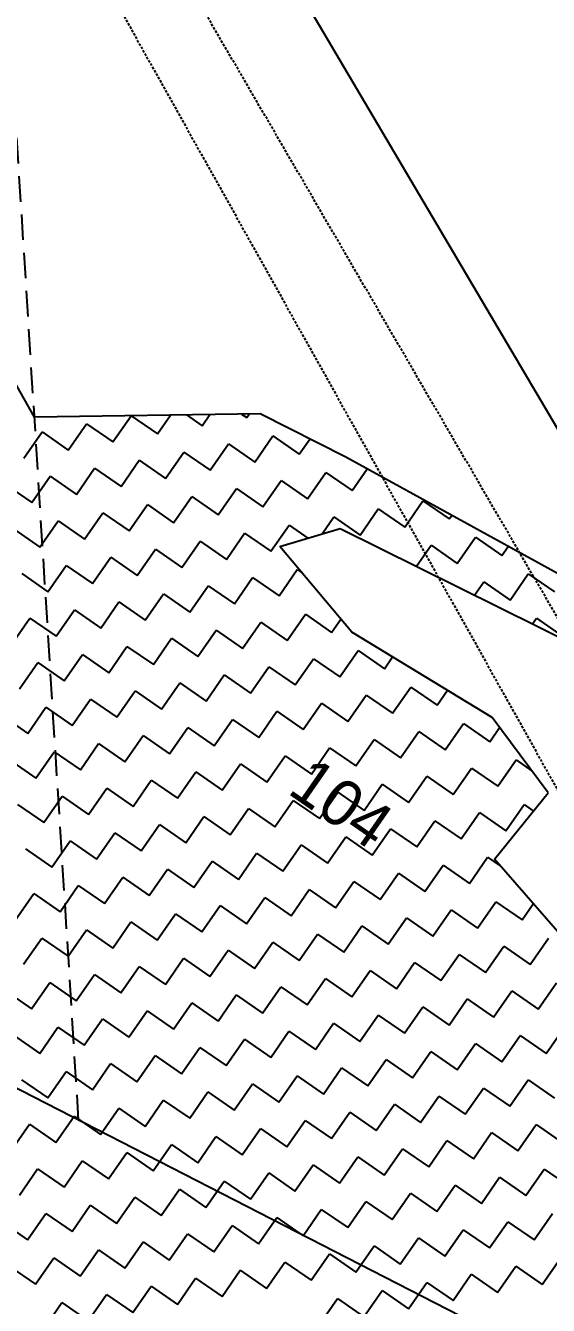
# Model space of a CAD drawing. Header units: metres. Extents: x 282167 to 284586, y 2020907 to 2023042.
# Drawn here: x 284054.4 to 284156.5, y 2021759.7 to 2022010 of the extents above; entities that cross this region are included whole.
import ezdxf
from ezdxf.enums import TextEntityAlignment as Align

# ---------------------------------------------------------------- set-up
doc = ezdxf.new("R2010")
doc.units = ezdxf.units.M
doc.header["$MEASUREMENT"] = 0
doc.linetypes.add('DASHED', pattern=[0.75, 0.5, -0.25])
for name, color, linetype in [('LINE_CARTTRACK', 2, 'DASHED'), ('POLY_HATCH', 12, 'Continuous'), ('POLY_PARCEL', 6, 'Continuous'), ('POLY_SUBPARCEL', 6, 'DASHED'), ('TEXT_PARCEL', 7, 'Continuous')]:
    doc.layers.add(name, color=color, linetype=linetype)
doc.styles.add('TEXT_MAP', font='', dxfattribs={"height": 2.5})
doc.styles.get('TEXT_MAP').set_extended_font_data('Kruti Dev 050')

msp = doc.modelspace()

# ---------------------------------------------------------------- linework, layer by layer
at = {"layer": 'LINE_CARTTRACK', "ltscale": 10}
msp.add_line((284064.73, 2021795.93), (284049.98, 2022030.76), dxfattribs=at)
at = {"layer": 'POLY_HATCH'}
for p, q in [((284056.13, 2021933.46), (284024.7, 2021988.75)), ((284100.21, 2021934.08), (284056.13, 2021933.46)), ((284116.94, 2021925.6), (284100.21, 2021934.08)), ((284188.05, 2021886.46), (284116.94, 2021925.6)), ((284104.04, 2021908.16), (284115.83, 2021911.68)), ((284115.83, 2021911.68), (284191.23, 2021874.24)), ((284118.14, 2021891.38), (284104.04, 2021908.16)), ((284145.57, 2021874.71), (284118.14, 2021891.38)), ((284156.51, 2021859.95), (284145.57, 2021874.71)), ((284145.98, 2021846.99), (284156.51, 2021859.95)), ((284169.84, 2021819.55), (284145.98, 2021846.99))]:
    msp.add_line(p, q, dxfattribs=at)
at = {"layer": 'POLY_HATCH', "linetype": 'Continuous'}
for p, q in [((284062.71, 2021927.01), (284066.28, 2021932.16)), ((284066.28, 2021932.16), (284071.43, 2021928.6)), ((284071.43, 2021928.6), (284074.98, 2021933.72)), ((284075.02, 2021933.72), (284080.14, 2021930.18)), ((284080.14, 2021930.18), (284082.67, 2021933.83)), ((284085.8, 2021933.87), (284088.85, 2021931.76)), ((284088.85, 2021931.76), (284090.37, 2021933.94)), ((284096.58, 2021934.02), (284097.57, 2021933.34)), ((284097.57, 2021933.34), (284098.06, 2021934.05)), ((284054, 2021925.43), (284057.57, 2021930.58)), ((284057.57, 2021930.58), (284062.71, 2021927.01)), ((284099.15, 2021924.62), (284102.71, 2021929.77)), ((284102.71, 2021929.77), (284107.86, 2021926.21)), ((284090.44, 2021923.04), (284094, 2021928.19)), ((284094, 2021928.19), (284099.15, 2021924.62)), ((284107.86, 2021926.21), (284109.91, 2021929.16)), ((284073.01, 2021919.88), (284076.57, 2021925.03)), ((284076.57, 2021925.03), (284081.72, 2021921.46)), ((284081.72, 2021921.46), (284085.29, 2021926.61)), ((284085.29, 2021926.61), (284090.44, 2021923.04)), ((284064.3, 2021918.3), (284067.86, 2021923.45)), ((284067.86, 2021923.45), (284073.01, 2021919.88)), ((284109.44, 2021917.49), (284113.01, 2021922.64)), ((284113.01, 2021922.64), (284118.16, 2021919.07)), ((284118.16, 2021919.07), (284121.09, 2021923.31)), ((284050.43, 2021920.29), (284055.58, 2021916.72)), ((284055.58, 2021916.72), (284059.15, 2021921.87)), ((284059.15, 2021921.87), (284064.3, 2021918.3)), ((284100.73, 2021915.91), (284104.3, 2021921.06)), ((284104.3, 2021921.06), (284109.44, 2021917.49)), ((284083.3, 2021912.75), (284086.87, 2021917.9)), ((284086.87, 2021917.9), (284092.02, 2021914.33)), ((284092.02, 2021914.33), (284095.58, 2021919.48)), ((284095.58, 2021919.48), (284100.73, 2021915.91)), ((284128.45, 2021911.94), (284132.02, 2021917.09)), ((284132.02, 2021917.09), (284137.16, 2021913.52)), ((284065.88, 2021909.59), (284069.44, 2021914.74)), ((284069.44, 2021914.74), (284074.59, 2021911.17)), ((284074.59, 2021911.17), (284078.16, 2021916.32)), ((284078.16, 2021916.32), (284083.3, 2021912.75)), ((284119.74, 2021910.36), (284123.3, 2021915.51)), ((284123.3, 2021915.51), (284128.45, 2021911.94)), ((284057.16, 2021908.01), (284060.73, 2021913.15)), ((284060.73, 2021913.15), (284065.88, 2021909.59)), ((284102.31, 2021907.2), (284105.88, 2021912.34)), ((284105.88, 2021912.34), (284109.54, 2021909.8)), ((284112.3, 2021910.63), (284114.59, 2021913.93)), ((284114.59, 2021913.93), (284119.74, 2021910.36)), ((284137.16, 2021913.52), (284137.64, 2021914.21)), ((284052.02, 2021911.57), (284057.16, 2021908.01)), ((284093.6, 2021905.62), (284097.16, 2021910.76)), ((284097.16, 2021910.76), (284102.31, 2021907.2)), ((284138.74, 2021904.81), (284142.31, 2021909.95)), ((284142.31, 2021909.95), (284147.46, 2021906.39)), ((284076.17, 2021902.46), (284079.74, 2021907.6)), ((284079.74, 2021907.6), (284084.88, 2021904.04)), ((284084.88, 2021904.04), (284088.45, 2021909.18)), ((284088.45, 2021909.18), (284093.6, 2021905.62)), ((284130.75, 2021904.27), (284133.6, 2021908.37)), ((284133.6, 2021908.37), (284138.74, 2021904.81)), ((284147.46, 2021906.39), (284148.67, 2021908.14)), ((284067.46, 2021900.87), (284071.02, 2021906.02)), ((284071.02, 2021906.02), (284076.17, 2021902.46)), ((284053.6, 2021902.86), (284058.74, 2021899.29)), ((284058.74, 2021899.29), (284062.31, 2021904.44)), ((284062.31, 2021904.44), (284067.46, 2021900.87)), ((284095.18, 2021896.9), (284098.74, 2021902.05)), ((284098.74, 2021902.05), (284103.89, 2021898.48)), ((284103.89, 2021898.48), (284107.46, 2021903.63)), ((284107.46, 2021903.63), (284108.39, 2021902.98)), ((284149.04, 2021897.67), (284152.6, 2021902.82)), ((284152.6, 2021902.82), (284157.75, 2021899.26)), ((284086.46, 2021895.32), (284090.03, 2021900.47)), ((284090.03, 2021900.47), (284095.18, 2021896.9)), ((284142.09, 2021898.64), (284143.89, 2021901.24)), ((284143.89, 2021901.24), (284149.04, 2021897.67)), ((284069.04, 2021892.16), (284072.6, 2021897.31)), ((284072.6, 2021897.31), (284077.75, 2021893.74)), ((284077.75, 2021893.74), (284081.32, 2021898.89)), ((284081.32, 2021898.89), (284086.46, 2021895.32)), ((284060.32, 2021890.58), (284063.89, 2021895.73)), ((284063.89, 2021895.73), (284069.04, 2021892.16)), ((284105.47, 2021889.77), (284109.04, 2021894.92)), ((284109.04, 2021894.92), (284114.18, 2021891.35)), ((284051.61, 2021889), (284055.18, 2021894.15)), ((284055.18, 2021894.15), (284060.32, 2021890.58)), ((284096.76, 2021888.19), (284100.32, 2021893.34)), ((284100.32, 2021893.34), (284105.47, 2021889.77)), ((284114.18, 2021891.35), (284115.98, 2021893.95)), ((284153.43, 2021893.01), (284154.19, 2021894.11)), ((284154.19, 2021894.11), (284159.33, 2021890.54)), ((284079.33, 2021885.03), (284082.9, 2021890.18)), ((284082.9, 2021890.18), (284088.04, 2021886.61)), ((284088.04, 2021886.61), (284091.61, 2021891.76)), ((284091.61, 2021891.76), (284096.76, 2021888.19)), ((284061.9, 2021881.87), (284065.47, 2021887.01)), ((284065.47, 2021887.01), (284070.62, 2021883.45)), ((284070.62, 2021883.45), (284074.18, 2021888.6)), ((284074.18, 2021888.6), (284079.33, 2021885.03)), ((284115.77, 2021882.64), (284119.33, 2021887.79)), ((284119.33, 2021887.79), (284124.48, 2021884.22)), ((284053.19, 2021880.29), (284056.76, 2021885.43)), ((284056.76, 2021885.43), (284061.9, 2021881.87)), ((284098.34, 2021879.48), (284101.91, 2021884.62)), ((284101.91, 2021884.62), (284107.05, 2021881.06)), ((284107.05, 2021881.06), (284110.62, 2021886.2)), ((284110.62, 2021886.2), (284115.77, 2021882.64)), ((284124.48, 2021884.22), (284126.09, 2021886.55)), ((284089.63, 2021877.9), (284093.19, 2021883.04)), ((284093.19, 2021883.04), (284098.34, 2021879.48)), ((284072.2, 2021874.73), (284075.77, 2021879.88)), ((284075.77, 2021879.88), (284080.91, 2021876.32)), ((284080.91, 2021876.32), (284084.48, 2021881.46)), ((284084.48, 2021881.46), (284089.63, 2021877.9)), ((284126.06, 2021875.51), (284129.63, 2021880.65)), ((284129.63, 2021880.65), (284134.77, 2021877.09)), ((284134.77, 2021877.09), (284136.82, 2021880.03)), ((284063.49, 2021873.15), (284067.05, 2021878.3)), ((284067.05, 2021878.3), (284072.2, 2021874.73)), ((284108.63, 2021872.34), (284112.2, 2021877.49)), ((284112.2, 2021877.49), (284117.35, 2021873.93)), ((284117.35, 2021873.93), (284120.91, 2021879.07)), ((284120.91, 2021879.07), (284126.06, 2021875.51)), ((284049.63, 2021875.14), (284054.77, 2021871.57)), ((284054.77, 2021871.57), (284058.34, 2021876.72)), ((284058.34, 2021876.72), (284063.49, 2021873.15)), ((284099.92, 2021870.76), (284103.49, 2021875.91)), ((284103.49, 2021875.91), (284108.63, 2021872.34)), ((284082.49, 2021867.6), (284086.06, 2021872.75)), ((284086.06, 2021872.75), (284091.21, 2021869.18)), ((284091.21, 2021869.18), (284094.77, 2021874.33)), ((284094.77, 2021874.33), (284099.92, 2021870.76)), ((284136.35, 2021868.37), (284139.92, 2021873.52)), ((284139.92, 2021873.52), (284145.07, 2021869.95)), ((284145.07, 2021869.95), (284147.01, 2021872.76)), ((284065.07, 2021864.44), (284068.63, 2021869.59)), ((284068.63, 2021869.59), (284073.78, 2021866.02)), ((284073.78, 2021866.02), (284077.35, 2021871.17)), ((284077.35, 2021871.17), (284082.49, 2021867.6)), ((284118.93, 2021865.21), (284122.49, 2021870.36)), ((284122.49, 2021870.36), (284127.64, 2021866.79)), ((284127.64, 2021866.79), (284131.21, 2021871.94)), ((284131.21, 2021871.94), (284136.35, 2021868.37)), ((284056.35, 2021862.86), (284059.92, 2021868.01)), ((284059.92, 2021868.01), (284065.07, 2021864.44)), ((284101.5, 2021862.05), (284105.07, 2021867.2)), ((284105.07, 2021867.2), (284110.21, 2021863.63)), ((284110.21, 2021863.63), (284113.78, 2021868.78)), ((284113.78, 2021868.78), (284118.93, 2021865.21)), ((284051.21, 2021866.43), (284056.35, 2021862.86)), ((284092.79, 2021860.47), (284096.35, 2021865.62)), ((284096.35, 2021865.62), (284101.5, 2021862.05)), ((284137.93, 2021859.66), (284141.5, 2021864.81)), ((284141.5, 2021864.81), (284146.65, 2021861.24)), ((284146.65, 2021861.24), (284150.21, 2021866.39)), ((284150.21, 2021866.39), (284153.35, 2021864.22)), ((284075.36, 2021857.31), (284078.93, 2021862.45)), ((284078.93, 2021862.45), (284084.07, 2021858.89)), ((284084.07, 2021858.89), (284087.64, 2021864.04)), ((284087.64, 2021864.04), (284092.79, 2021860.47)), ((284129.22, 2021858.08), (284132.79, 2021863.23)), ((284132.79, 2021863.23), (284137.93, 2021859.66)), ((284066.65, 2021855.73), (284070.21, 2021860.87)), ((284070.21, 2021860.87), (284075.36, 2021857.31)), ((284111.79, 2021854.92), (284115.36, 2021860.06)), ((284115.36, 2021860.06), (284120.51, 2021856.5)), ((284120.51, 2021856.5), (284124.07, 2021861.65)), ((284124.07, 2021861.65), (284129.22, 2021858.08)), ((284052.79, 2021857.71), (284057.93, 2021854.15)), ((284057.93, 2021854.15), (284061.5, 2021859.29)), ((284061.5, 2021859.29), (284066.65, 2021855.73)), ((284103.08, 2021853.34), (284106.65, 2021858.48)), ((284106.65, 2021858.48), (284111.79, 2021854.92)), ((284148.23, 2021852.53), (284151.8, 2021857.67)), ((284151.8, 2021857.67), (284153.63, 2021856.4)), ((284085.65, 2021850.18), (284089.22, 2021855.32)), ((284089.22, 2021855.32), (284094.37, 2021851.76)), ((284094.37, 2021851.76), (284097.93, 2021856.9)), ((284097.93, 2021856.9), (284103.08, 2021853.34)), ((284130.8, 2021849.37), (284134.37, 2021854.51)), ((284134.37, 2021854.51), (284139.52, 2021850.95)), ((284139.52, 2021850.95), (284143.08, 2021856.09)), ((284143.08, 2021856.09), (284148.23, 2021852.53)), ((284068.23, 2021847.01), (284071.79, 2021852.16)), ((284071.79, 2021852.16), (284076.94, 2021848.59)), ((284076.94, 2021848.59), (284080.51, 2021853.74)), ((284080.51, 2021853.74), (284085.65, 2021850.18)), ((284122.09, 2021847.78), (284125.66, 2021852.93)), ((284125.66, 2021852.93), (284130.8, 2021849.37)), ((284059.51, 2021845.43), (284063.08, 2021850.58)), ((284063.08, 2021850.58), (284068.23, 2021847.01)), ((284104.66, 2021844.62), (284108.23, 2021849.77)), ((284108.23, 2021849.77), (284113.38, 2021846.2)), ((284113.38, 2021846.2), (284116.94, 2021851.35)), ((284116.94, 2021851.35), (284122.09, 2021847.78)), ((284054.37, 2021849), (284059.51, 2021845.43)), ((284095.95, 2021843.04), (284099.51, 2021848.19)), ((284099.51, 2021848.19), (284104.66, 2021844.62)), ((284141.1, 2021842.23), (284144.66, 2021847.38)), ((284144.66, 2021847.38), (284147.11, 2021845.68)), ((284078.52, 2021839.88), (284082.09, 2021845.03)), ((284082.09, 2021845.03), (284087.24, 2021841.46)), ((284087.24, 2021841.46), (284090.8, 2021846.61)), ((284090.8, 2021846.61), (284095.95, 2021843.04)), ((284132.38, 2021840.65), (284135.95, 2021845.8)), ((284135.95, 2021845.8), (284141.1, 2021842.23)), ((284069.81, 2021838.3), (284073.37, 2021843.45)), ((284073.37, 2021843.45), (284078.52, 2021839.88)), ((284114.96, 2021837.49), (284118.52, 2021842.64)), ((284118.52, 2021842.64), (284123.67, 2021839.07)), ((284123.67, 2021839.07), (284127.24, 2021844.22)), ((284127.24, 2021844.22), (284132.38, 2021840.65)), ((284052.38, 2021835.14), (284055.95, 2021840.29)), ((284055.95, 2021840.29), (284061.1, 2021836.72)), ((284061.1, 2021836.72), (284064.66, 2021841.87)), ((284064.66, 2021841.87), (284069.81, 2021838.3)), ((284097.53, 2021834.33), (284101.1, 2021839.48)), ((284101.1, 2021839.48), (284106.24, 2021835.91)), ((284106.24, 2021835.91), (284109.81, 2021841.06)), ((284109.81, 2021841.06), (284114.96, 2021837.49)), ((284088.82, 2021832.75), (284092.38, 2021837.9)), ((284092.38, 2021837.9), (284097.53, 2021834.33)), ((284133.96, 2021831.94), (284137.53, 2021837.09)), ((284137.53, 2021837.09), (284142.68, 2021833.52)), ((284142.68, 2021833.52), (284146.24, 2021838.67)), ((284146.24, 2021838.67), (284151.39, 2021835.1)), ((284151.39, 2021835.1), (284153.57, 2021838.25)), ((284071.39, 2021829.59), (284074.96, 2021834.73)), ((284074.96, 2021834.73), (284080.1, 2021831.17)), ((284080.1, 2021831.17), (284083.67, 2021836.31)), ((284083.67, 2021836.31), (284088.82, 2021832.75)), ((284125.25, 2021830.36), (284128.82, 2021835.51)), ((284128.82, 2021835.51), (284133.96, 2021831.94)), ((284062.68, 2021828.01), (284066.24, 2021833.15)), ((284066.24, 2021833.15), (284071.39, 2021829.59)), ((284107.82, 2021827.2), (284111.39, 2021832.34)), ((284111.39, 2021832.34), (284116.54, 2021828.78)), ((284116.54, 2021828.78), (284120.1, 2021833.92)), ((284120.1, 2021833.92), (284125.25, 2021830.36)), ((284053.96, 2021826.43), (284057.53, 2021831.57)), ((284057.53, 2021831.57), (284062.68, 2021828.01)), ((284099.11, 2021825.62), (284102.68, 2021830.76)), ((284102.68, 2021830.76), (284107.82, 2021827.2)), ((284144.26, 2021824.81), (284147.82, 2021829.95)), ((284147.82, 2021829.95), (284152.97, 2021826.39)), ((284152.97, 2021826.39), (284156.54, 2021831.53)), ((284081.68, 2021822.45), (284085.25, 2021827.6)), ((284085.25, 2021827.6), (284090.4, 2021824.04)), ((284090.4, 2021824.04), (284093.96, 2021829.18)), ((284093.96, 2021829.18), (284099.11, 2021825.62)), ((284135.54, 2021823.23), (284139.11, 2021828.37)), ((284139.11, 2021828.37), (284144.26, 2021824.81)), ((284064.26, 2021819.29), (284067.82, 2021824.44)), ((284067.82, 2021824.44), (284072.97, 2021820.87)), ((284072.97, 2021820.87), (284076.54, 2021826.02)), ((284076.54, 2021826.02), (284081.68, 2021822.45)), ((284118.12, 2021820.06), (284121.68, 2021825.21)), ((284121.68, 2021825.21), (284126.83, 2021821.64)), ((284126.83, 2021821.64), (284130.4, 2021826.79)), ((284130.4, 2021826.79), (284135.54, 2021823.23)), ((284055.54, 2021817.71), (284059.11, 2021822.86)), ((284059.11, 2021822.86), (284064.26, 2021819.29)), ((284100.69, 2021816.9), (284104.26, 2021822.05)), ((284104.26, 2021822.05), (284109.4, 2021818.48)), ((284109.4, 2021818.48), (284112.97, 2021823.63)), ((284112.97, 2021823.63), (284118.12, 2021820.06)), ((284154.55, 2021817.67), (284158.12, 2021822.82)), ((284050.4, 2021821.28), (284055.54, 2021817.71)), ((284091.98, 2021815.32), (284095.54, 2021820.47)), ((284095.54, 2021820.47), (284100.69, 2021816.9)), ((284137.13, 2021814.51), (284140.69, 2021819.66)), ((284140.69, 2021819.66), (284145.84, 2021816.09)), ((284145.84, 2021816.09), (284149.4, 2021821.24)), ((284149.4, 2021821.24), (284154.55, 2021817.67)), ((284074.55, 2021812.16), (284078.12, 2021817.31)), ((284078.12, 2021817.31), (284083.26, 2021813.74)), ((284083.26, 2021813.74), (284086.83, 2021818.89)), ((284086.83, 2021818.89), (284091.98, 2021815.32)), ((284128.41, 2021812.93), (284131.98, 2021818.08)), ((284131.98, 2021818.08), (284137.13, 2021814.51)), ((284065.84, 2021810.58), (284069.4, 2021815.73)), ((284069.4, 2021815.73), (284074.55, 2021812.16)), ((284110.99, 2021809.77), (284114.55, 2021814.92)), ((284114.55, 2021814.92), (284119.7, 2021811.35)), ((284119.7, 2021811.35), (284123.26, 2021816.5)), ((284123.26, 2021816.5), (284128.41, 2021812.93)), ((284051.98, 2021812.57), (284057.12, 2021809)), ((284057.12, 2021809), (284060.69, 2021814.15)), ((284060.69, 2021814.15), (284065.84, 2021810.58)), ((284102.27, 2021808.19), (284105.84, 2021813.34)), ((284105.84, 2021813.34), (284110.99, 2021809.77)), ((284147.42, 2021807.38), (284150.99, 2021812.53)), ((284150.99, 2021812.53), (284156.13, 2021808.96)), ((284156.13, 2021808.96), (284159.7, 2021814.11)), ((284084.84, 2021805.03), (284088.41, 2021810.17)), ((284088.41, 2021810.17), (284093.56, 2021806.61)), ((284093.56, 2021806.61), (284097.12, 2021811.76)), ((284097.12, 2021811.76), (284102.27, 2021808.19)), ((284138.71, 2021805.8), (284142.27, 2021810.95)), ((284142.27, 2021810.95), (284147.42, 2021807.38)), ((284067.42, 2021801.87), (284070.98, 2021807.01)), ((284070.98, 2021807.01), (284076.13, 2021803.45)), ((284076.13, 2021803.45), (284079.7, 2021808.59)), ((284079.7, 2021808.59), (284084.84, 2021805.03)), ((284121.28, 2021802.64), (284124.85, 2021807.78)), ((284124.85, 2021807.78), (284129.99, 2021804.22)), ((284129.99, 2021804.22), (284133.56, 2021809.37)), ((284133.56, 2021809.37), (284138.71, 2021805.8)), ((284058.7, 2021800.29), (284062.27, 2021805.43)), ((284062.27, 2021805.43), (284067.42, 2021801.87)), ((284103.85, 2021799.48), (284107.42, 2021804.62)), ((284107.42, 2021804.62), (284112.57, 2021801.06)), ((284112.57, 2021801.06), (284116.13, 2021806.2)), ((284116.13, 2021806.2), (284121.28, 2021802.64)), ((284053.56, 2021803.85), (284058.7, 2021800.29)), ((284095.14, 2021797.9), (284098.71, 2021803.04)), ((284098.71, 2021803.04), (284103.85, 2021799.48)), ((284140.29, 2021797.09), (284143.85, 2021802.23)), ((284143.85, 2021802.23), (284149, 2021798.67)), ((284149, 2021798.67), (284152.57, 2021803.81)), ((284152.57, 2021803.81), (284157.71, 2021800.25)), ((284077.71, 2021794.73), (284081.28, 2021799.88)), ((284081.28, 2021799.88), (284086.43, 2021796.31)), ((284086.43, 2021796.31), (284089.99, 2021801.46)), ((284089.99, 2021801.46), (284095.14, 2021797.9)), ((284131.57, 2021795.5), (284135.14, 2021800.65)), ((284135.14, 2021800.65), (284140.29, 2021797.09)), ((284069, 2021793.15), (284072.57, 2021798.3)), ((284072.57, 2021798.3), (284077.71, 2021794.73)), ((284114.15, 2021792.34), (284117.71, 2021797.49)), ((284117.71, 2021797.49), (284122.86, 2021793.92)), ((284122.86, 2021793.92), (284126.43, 2021799.07)), ((284126.43, 2021799.07), (284131.57, 2021795.5)), ((284051.57, 2021789.99), (284055.14, 2021795.14)), ((284055.14, 2021795.14), (284060.29, 2021791.57)), ((284060.29, 2021791.57), (284063.85, 2021796.72)), ((284063.85, 2021796.72), (284069, 2021793.15)), ((284105.43, 2021790.76), (284109, 2021795.91)), ((284109, 2021795.91), (284114.15, 2021792.34)), ((284150.58, 2021789.95), (284154.15, 2021795.1)), ((284154.15, 2021795.1), (284159.29, 2021791.53)), ((284088.01, 2021787.6), (284091.57, 2021792.75)), ((284091.57, 2021792.75), (284096.72, 2021789.18)), ((284096.72, 2021789.18), (284100.29, 2021794.33)), ((284100.29, 2021794.33), (284105.43, 2021790.76)), ((284133.15, 2021786.79), (284136.72, 2021791.94)), ((284136.72, 2021791.94), (284141.87, 2021788.37)), ((284141.87, 2021788.37), (284145.43, 2021793.52)), ((284145.43, 2021793.52), (284150.58, 2021789.95)), ((284070.58, 2021784.44), (284074.15, 2021789.59)), ((284074.15, 2021789.59), (284079.29, 2021786.02)), ((284079.29, 2021786.02), (284082.86, 2021791.17)), ((284082.86, 2021791.17), (284088.01, 2021787.6)), ((284124.44, 2021785.21), (284128.01, 2021790.36)), ((284128.01, 2021790.36), (284133.15, 2021786.79)), ((284061.87, 2021782.86), (284065.43, 2021788.01)), ((284065.43, 2021788.01), (284070.58, 2021784.44)), ((284107.01, 2021782.05), (284110.58, 2021787.2)), ((284110.58, 2021787.2), (284115.73, 2021783.63)), ((284115.73, 2021783.63), (284119.29, 2021788.78)), ((284119.29, 2021788.78), (284124.44, 2021785.21)), ((284053.15, 2021781.28), (284056.72, 2021786.42)), ((284056.72, 2021786.42), (284061.87, 2021782.86)), ((284098.3, 2021780.47), (284101.87, 2021785.62)), ((284101.87, 2021785.62), (284107.01, 2021782.05)), ((284143.45, 2021779.66), (284147.01, 2021784.81)), ((284147.01, 2021784.81), (284152.16, 2021781.24)), ((284152.16, 2021781.24), (284155.73, 2021786.39)), ((284155.73, 2021786.39), (284160.87, 2021782.82)), ((284080.87, 2021777.31), (284084.44, 2021782.45)), ((284084.44, 2021782.45), (284089.59, 2021778.89)), ((284089.59, 2021778.89), (284093.15, 2021784.03)), ((284093.15, 2021784.03), (284098.3, 2021780.47)), ((284134.73, 2021778.08), (284138.3, 2021783.23)), ((284138.3, 2021783.23), (284143.45, 2021779.66)), ((284072.16, 2021775.73), (284075.73, 2021780.87)), ((284075.73, 2021780.87), (284080.87, 2021777.31)), ((284117.31, 2021774.92), (284120.87, 2021780.06)), ((284120.87, 2021780.06), (284126.02, 2021776.5)), ((284126.02, 2021776.5), (284129.59, 2021781.64)), ((284129.59, 2021781.64), (284134.73, 2021778.08)), ((284054.73, 2021772.56), (284058.3, 2021777.71)), ((284058.3, 2021777.71), (284063.45, 2021774.15)), ((284063.45, 2021774.15), (284067.01, 2021779.29)), ((284067.01, 2021779.29), (284072.16, 2021775.73)), ((284099.88, 2021771.75), (284103.45, 2021776.9)), ((284103.45, 2021776.9), (284108.59, 2021773.34)), ((284108.59, 2021773.34), (284112.16, 2021778.48)), ((284112.16, 2021778.48), (284117.31, 2021774.92)), ((284153.74, 2021772.53), (284157.31, 2021777.67)), ((284049.59, 2021776.13), (284054.73, 2021772.56)), ((284091.17, 2021770.17), (284094.73, 2021775.32)), ((284094.73, 2021775.32), (284099.88, 2021771.75)), ((284136.32, 2021769.36), (284139.88, 2021774.51)), ((284139.88, 2021774.51), (284145.03, 2021770.95)), ((284145.03, 2021770.95), (284148.6, 2021776.09)), ((284148.6, 2021776.09), (284153.74, 2021772.53)), ((284073.74, 2021767.01), (284077.31, 2021772.16)), ((284077.31, 2021772.16), (284082.45, 2021768.59)), ((284082.45, 2021768.59), (284086.02, 2021773.74)), ((284086.02, 2021773.74), (284091.17, 2021770.17)), ((284127.6, 2021767.78), (284131.17, 2021772.93)), ((284131.17, 2021772.93), (284136.32, 2021769.36)), ((284065.03, 2021765.43), (284068.59, 2021770.58)), ((284068.59, 2021770.58), (284073.74, 2021767.01)), ((284110.18, 2021764.62), (284113.74, 2021769.77)), ((284113.74, 2021769.77), (284118.89, 2021766.2)), ((284118.89, 2021766.2), (284122.46, 2021771.35)), ((284122.46, 2021771.35), (284127.6, 2021767.78)), ((284051.17, 2021767.42), (284056.31, 2021763.85)), ((284056.31, 2021763.85), (284059.88, 2021769)), ((284059.88, 2021769), (284065.03, 2021765.43)), ((284101.46, 2021763.04), (284105.03, 2021768.19)), ((284105.03, 2021768.19), (284110.18, 2021764.62)), ((284146.61, 2021762.23), (284150.18, 2021767.38)), ((284150.18, 2021767.38), (284155.32, 2021763.81)), ((284155.32, 2021763.81), (284158.89, 2021768.96)), ((284084.04, 2021759.88), (284087.6, 2021765.03)), ((284087.6, 2021765.03), (284092.75, 2021761.46)), ((284092.75, 2021761.46), (284096.32, 2021766.61)), ((284096.32, 2021766.61), (284101.46, 2021763.04)), ((284137.9, 2021760.65), (284141.46, 2021765.8)), ((284141.46, 2021765.8), (284146.61, 2021762.23)), ((284066.61, 2021756.72), (284070.17, 2021761.87)), ((284070.17, 2021761.87), (284075.32, 2021758.3)), ((284075.32, 2021758.3), (284078.89, 2021763.45)), ((284078.89, 2021763.45), (284084.04, 2021759.88)), ((284120.47, 2021757.49), (284124.04, 2021762.64)), ((284124.04, 2021762.64), (284129.18, 2021759.07)), ((284129.18, 2021759.07), (284132.75, 2021764.22)), ((284132.75, 2021764.22), (284137.9, 2021760.65)), ((284057.9, 2021755.14), (284061.46, 2021760.28)), ((284061.46, 2021760.28), (284066.61, 2021756.72)), ((284111.76, 2021755.91), (284115.32, 2021761.06)), ((284115.32, 2021761.06), (284120.47, 2021757.49))]:
    msp.add_line(p, q, dxfattribs=at)
at = {"layer": 'POLY_PARCEL'}
for p, q in [((284089.49, 2022047.99), (284239.8, 2021792.79)), ((284188.18, 2021732.58), (284041.55, 2021807.83))]:
    msp.add_line(p, q, dxfattribs=at)
at = {"layer": 'POLY_SUBPARCEL'}
for p, q in [((284226.45, 2021777.21), (284072.48, 2022041.67)), ((284062.26, 2022032.06), (284213.47, 2021762.07))]:
    msp.add_line(p, q, dxfattribs=at)

# ---------------------------------------------------------------- texts
at = {"layer": 'TEXT_PARCEL', "style": 'TEXT_MAP'}
msp.add_text('104', height=9.017, rotation=325.2826, dxfattribs=at).set_placement((284116.13, 2021857.99), align=Align.MIDDLE)

doc.saveas('drawing.dxf')
